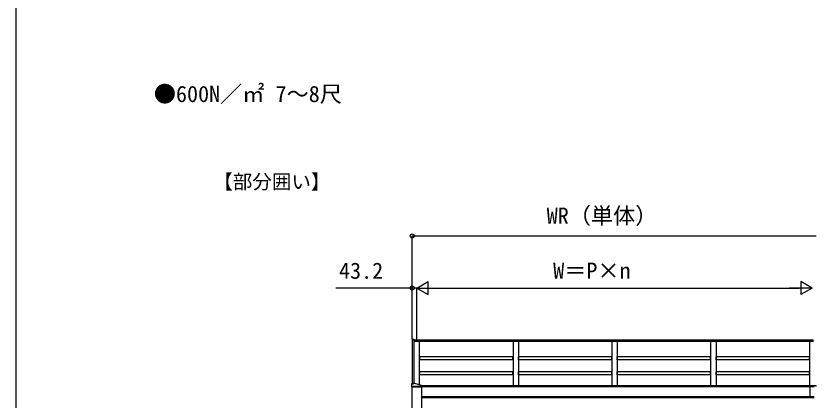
# Model space of a CAD drawing. Units: millimetres, scale not verified. Extents: x -10500 to 10500, y -15600 to 15524.
# Drawn here: x -10500 to -3186, y -3578 to -38 of the extents above; entities that cross this region are included whole.
import ezdxf
from ezdxf.enums import TextEntityAlignment as Align

# ---------------------------------------------------------------- set-up
doc = ezdxf.new("R2010")
doc.units = ezdxf.units.MM
doc.header["$LTSCALE"] = 80
for name, color, linetype in [('0-2_USER1', 3, 'Continuous'), ('0-4_YKK_A1', 4, 'Continuous'), ('0-5_YKK_D', 6, 'Continuous'), ('0-6_YKK_ZWAK', 7, 'Continuous')]:
    doc.layers.add(name, color=color, linetype=linetype)
doc.styles.add('ＭＳ ゴシック', font='')
doc.styles.get('ＭＳ ゴシック').set_extended_font_data('MS Gothic')

msp = doc.modelspace()

# ---------------------------------------------------------------- linework, layer by layer
at = {"layer": '0-4_YKK_A1'}
for p, q in [((-6850, -3017.54), (-6850, -3424.71)), ((-6850, -3017.54), (-6833.8, -3017.54)), ((-6833.8, -3017.54), (-6833.8, -3424.71)), ((-3155.3, -3025.16), (-6833.8, -3025.16)), ((-3155.3, -3032.1), (-6833.8, -3032.1)), ((-3155.3, -3037.35), (-6833.8, -3037.35)), ((-6781.8, -3436.95), (-6781.8, -3037.35)), ((-5921.8, -3037.35), (-5921.8, -3447.17)), ((-5871.8, -3037.35), (-5871.8, -3447.17)), ((-5011.8, -3037.35), (-5011.8, -3447.17)), ((-4961.8, -3037.35), (-4961.8, -3447.17)), ((-4101.8, -3037.35), (-4101.8, -3447.17)), ((-4051.8, -3037.35), (-4051.8, -3447.17)), ((-3191.8, -3037.35), (-3191.8, -3447.17)), ((-6854.8, -3453.42), (-6854.8, -3424.88)), ((-6847.76, -3424.71), (-6853.8, -3424.71)), ((-6849.7, -3426.5), (-6849.7, -3426.07)), ((-6846.25, -3424.49), (-6846.25, -3424.79)), ((-6844.29, -3425.09), (-6844.29, -3424.78)), ((-6843.31, -3425.09), (-6843.31, -3424.78)), ((-6841.35, -3424.79), (-6841.35, -3424.49)), ((-6824.8, -3424.71), (-6839.84, -3424.71)), ((-6837.9, -3426.5), (-6837.9, -3426.07)), ((-6763.8, -3442.07), (-6824.8, -3424.71)), ((-6854.13, -3454.09), (-6854.62, -3453.59)), ((-6854.3, -3454.09), (-6854.3, -5590.5)), ((-6854.3, -3454.09), (-6764.3, -3454.09)), ((-6764.8, -3451.63), (-6853.8, -3451.63)), ((-6764.8, -3453.59), (-6853.8, -3453.59)), ((-6853.01, -3454.09), (-6853.5, -3453.59)), ((-6851.89, -3454.09), (-6852.38, -3453.59)), ((-6850.76, -3454.09), (-6851.26, -3453.59)), ((-6849.64, -3454.09), (-6850.13, -3453.59)), ((-6848.52, -3454.09), (-6849.01, -3453.59)), ((-6847.4, -3454.09), (-6847.89, -3453.59)), ((-6846.27, -3454.09), (-6846.77, -3453.59)), ((-6845.15, -3454.09), (-6845.64, -3453.59)), ((-6844.03, -3454.09), (-6844.52, -3453.59)), ((-6842.91, -3454.09), (-6843.4, -3453.59)), ((-6841.78, -3454.09), (-6842.28, -3453.59)), ((-6840.66, -3454.09), (-6841.15, -3453.59)), ((-6839.54, -3454.09), (-6840.03, -3453.59)), ((-6838.42, -3454.09), (-6838.91, -3453.59)), ((-6837.29, -3454.09), (-6837.79, -3453.59)), ((-6836.17, -3454.09), (-6836.66, -3453.59)), ((-6835.05, -3454.09), (-6835.54, -3453.59)), ((-6833.93, -3454.09), (-6834.42, -3453.59)), ((-6832.8, -3454.09), (-6833.3, -3453.59)), ((-6831.68, -3454.09), (-6832.17, -3453.59)), ((-6830.56, -3454.09), (-6831.05, -3453.59)), ((-6829.44, -3454.09), (-6829.93, -3453.59)), ((-6828.31, -3454.09), (-6828.81, -3453.59)), ((-6827.19, -3454.09), (-6827.68, -3453.59)), ((-6826.07, -3454.09), (-6826.56, -3453.59)), ((-6824.95, -3454.09), (-6825.44, -3453.59)), ((-6823.82, -3454.09), (-6824.32, -3453.59)), ((-6822.7, -3454.09), (-6823.19, -3453.59)), ((-6821.58, -3454.09), (-6822.07, -3453.59)), ((-6820.46, -3454.09), (-6820.95, -3453.59)), ((-6819.33, -3454.09), (-6819.83, -3453.59)), ((-6818.21, -3454.09), (-6818.7, -3453.59)), ((-6817.09, -3454.09), (-6817.58, -3453.59)), ((-6815.97, -3454.09), (-6816.46, -3453.59)), ((-6814.84, -3454.09), (-6815.34, -3453.59)), ((-6813.72, -3454.09), (-6814.21, -3453.59)), ((-6812.6, -3454.09), (-6813.09, -3453.59)), ((-6811.48, -3454.09), (-6811.97, -3453.59)), ((-6810.35, -3454.09), (-6810.85, -3453.59)), ((-6809.23, -3454.09), (-6809.72, -3453.59)), ((-6808.11, -3454.09), (-6808.6, -3453.59)), ((-6806.99, -3454.09), (-6807.48, -3453.59)), ((-6805.86, -3454.09), (-6806.36, -3453.59)), ((-6804.74, -3454.09), (-6805.23, -3453.59)), ((-6803.62, -3454.09), (-6804.11, -3453.59)), ((-6802.5, -3454.09), (-6802.99, -3453.59)), ((-6801.37, -3454.09), (-6801.87, -3453.59)), ((-6800.25, -3454.09), (-6800.74, -3453.59)), ((-6799.13, -3454.09), (-6799.62, -3453.59)), ((-6798.01, -3454.09), (-6798.5, -3453.59)), ((-6796.88, -3454.09), (-6797.38, -3453.59)), ((-6795.76, -3454.09), (-6796.25, -3453.59)), ((-6794.64, -3454.09), (-6795.13, -3453.59)), ((-6793.52, -3454.09), (-6794.01, -3453.59)), ((-6792.39, -3454.09), (-6792.89, -3453.59)), ((-6791.27, -3454.09), (-6791.76, -3453.59)), ((-6790.15, -3454.09), (-6790.64, -3453.59)), ((-6789.03, -3454.09), (-6789.52, -3453.59)), ((-6787.9, -3454.09), (-6788.4, -3453.59)), ((-6786.78, -3454.09), (-6787.27, -3453.59)), ((-6785.66, -3454.09), (-6786.15, -3453.59)), ((-6784.54, -3454.09), (-6785.03, -3453.59)), ((-6783.41, -3454.09), (-6783.91, -3453.59)), ((-6782.29, -3454.09), (-6782.78, -3453.59)), ((-6781.17, -3454.09), (-6781.66, -3453.59)), ((-6780.7, -3448.21), (-6780.7, -3447.77)), ((-6780.05, -3454.09), (-6780.54, -3453.59)), ((-6778.92, -3454.09), (-6779.42, -3453.59)), ((-6777.8, -3454.09), (-6778.29, -3453.59)), ((-6777.25, -3446.19), (-6777.25, -3446.5)), ((-6776.68, -3454.09), (-6777.17, -3453.59)), ((-6775.56, -3454.09), (-6776.05, -3453.59)), ((-6775.29, -3446.79), (-6775.29, -3446.49)), ((-6774.43, -3454.09), (-6774.93, -3453.59)), ((-6774.31, -3446.79), (-6774.31, -3446.49)), ((-6773.31, -3454.09), (-6773.8, -3453.59)), ((-6772.19, -3454.09), (-6772.68, -3453.59)), ((-6772.35, -3446.5), (-6772.35, -3446.19)), ((-6771.07, -3454.09), (-6771.56, -3453.59)), ((-6769.94, -3454.09), (-6770.44, -3453.59)), ((-6768.82, -3454.09), (-6769.31, -3453.59)), ((-6768.9, -3448.21), (-6768.9, -3447.77)), ((-6767.7, -3454.09), (-6768.19, -3453.59)), ((-6766.58, -3454.09), (-6767.07, -3453.59)), ((-6765.45, -3454.09), (-6765.94, -3453.59)), ((-6764.33, -3454.09), (-6764.82, -3453.59)), ((-6764.3, -3454.09), (-6764.3, -5590.5)), ((-6763.8, -3453.42), (-6763.8, -3442.07)), ((-6763.8, -3450.97), (-3186.8, -3450.97)), ((-6763.8, -3453), (-3186.8, -3453)), ((-3186.8, -3449.3), (-3182.65, -3449.3)), ((-3186.8, -3449.3), (-3186.8, -3555.19)), ((-3186.8, -3452.16), (-3146.8, -3452.16)), ((-6764.3, -3543), (-3186.8, -3543)), ((-6764.3, -3553.78), (-3186.8, -3553.78)), ((-3186.8, -3544.16), (-3146.8, -3544.16)), ((-3186.8, -3555.19), (-3146.8, -3555.19))]:
    msp.add_line(p, q, dxfattribs=at)
for points in [[(-5922.3, -3208.19), (-5922.3, -3179.46), (-6781.3, -3179.46)], [(-5922.3, -3208.19), (-6781.3, -3208.19), (-6781.3, -3179.46)], [(-5012.3, -3208.19), (-5012.3, -3179.46), (-5871.3, -3179.46)], [(-5012.3, -3208.19), (-5871.3, -3208.19), (-5871.3, -3179.46)], [(-4102.3, -3208.19), (-4102.3, -3179.46), (-4961.3, -3179.46)], [(-4102.3, -3208.19), (-4961.3, -3208.19), (-4961.3, -3179.46)], [(-3192.3, -3208.19), (-3192.3, -3179.46), (-4051.3, -3179.46)], [(-3192.3, -3208.19), (-4051.3, -3208.19), (-4051.3, -3179.46)], [(-5922.3, -3344.51), (-5922.3, -3315.78), (-6781.3, -3315.78)], [(-5922.3, -3344.51), (-6781.3, -3344.51), (-6781.3, -3315.78)], [(-5012.3, -3344.51), (-5012.3, -3315.78), (-5871.3, -3315.78)], [(-5012.3, -3344.51), (-5871.3, -3344.51), (-5871.3, -3315.78)], [(-4102.3, -3344.51), (-4102.3, -3315.78), (-4961.3, -3315.78)], [(-4102.3, -3344.51), (-4961.3, -3344.51), (-4961.3, -3315.78)], [(-3192.3, -3344.51), (-3192.3, -3315.78), (-4051.3, -3315.78)], [(-3192.3, -3344.51), (-4051.3, -3344.51), (-4051.3, -3315.78)], [(-6844.29, -3424.78), (-6844.35, -3424.68), (-6844.47, -3424.62), (-6844.6, -3424.58), (-6844.73, -3424.56), (-6844.87, -3424.55), (-6845, -3424.55), (-6845.14, -3424.56), (-6845.27, -3424.58)], [(-6842.33, -3424.58), (-6842.46, -3424.56), (-6842.6, -3424.55), (-6842.73, -3424.55), (-6842.87, -3424.56), (-6843, -3424.58), (-6843.13, -3424.62), (-6843.25, -3424.68), (-6843.31, -3424.78)], [(-6775.29, -3446.49), (-6775.35, -3446.38), (-6775.47, -3446.32), (-6775.6, -3446.29), (-6775.73, -3446.27), (-6775.87, -3446.26), (-6776, -3446.26), (-6776.14, -3446.27), (-6776.27, -3446.29)], [(-6773.33, -3446.29), (-6773.46, -3446.27), (-6773.6, -3446.26), (-6773.73, -3446.26), (-6773.87, -3446.27), (-6774, -3446.29), (-6774.13, -3446.32), (-6774.25, -3446.38), (-6774.31, -3446.49)], [(-3129.3, -3450.97), (-3129.3, -3447.17), (-6763.8, -3447.17)]]:
    msp.add_lwpolyline(points, dxfattribs=at)
msp.add_lwpolyline([(-6763.8, -3453.59), (-6854.8, -3453.59), (-6854.8, -3454.09), (-6763.8, -3454.09)], close=True, dxfattribs=at)
for centre, major_axis, ratio, start_param, end_param in [((-6853.8, -3424.88), (-1, 0), 0.173648, 4.712389, 6.2831853), ((-6843.8, -3426.5), (5.9, 0), 0.310816, 3.1415927, 6.2831853), ((-6843.8, -3431.01), (8.02, 0), 0.85381, 1.7551906, 1.8813492), ((-6843.8, -3431.31), (-8.02, 0), 0.85381, 4.8967832, 5.0229419), ((-6843.8, -3431.92), (8.02, 0), 0.85381, 1.5096412, 1.6319515), ((-6843.8, -3431.01), (-8.02, 0), 0.85381, 4.4018361, 4.5279947), ((-6843.8, -3431.31), (8.02, 0), 0.85381, 1.2602434, 1.3864021), ((-6853.8, -3451.45), (-1, 0), 0.173648, 6.2831853, 7.8539816), ((-6853.8, -3453.42), (-1, 0), 0.173648, 6.2831853, 7.8539816), ((-6774.8, -3448.21), (5.9, 0), 0.310816, 3.1415927, 6.2831853), ((-6774.8, -3452.71), (8.02, 0), 0.85381, 1.7551906, 1.8813492), ((-6774.8, -3453.02), (-8.02, 0), 0.85381, 4.8967832, 5.0229419), ((-6774.8, -3453.63), (8.02, 0), 0.85381, 1.5096412, 1.6319515), ((-6774.8, -3452.71), (-8.02, 0), 0.85381, 4.4018361, 4.5279947), ((-6774.8, -3453.02), (8.02, 0), 0.85381, 1.2602434, 1.3864021), ((-6764.8, -3451.45), (1, 0), 0.173648, 4.712389, 6.2831853), ((-6764.8, -3453.42), (1, 0), 0.173648, 4.712389, 6.2831853)]:
    msp.add_ellipse(centre, major_axis=major_axis, ratio=ratio, start_param=start_param, end_param=end_param, dxfattribs=at)
for centre in [(-6843.8, -3426.07), (-6774.8, -3447.77)]:
    msp.add_ellipse(centre, major_axis=(5.9, 0), ratio=0.310816, dxfattribs=at)
at = {"layer": '0-5_YKK_D'}
for p, q in [((-6850, -3016.54), (-6850, -2064.16)), ((-6850, -2065.16), (-3129.3, -2065.16)), ((-6806.8, -2545.16), (-6702.88, -2485.16)), ((-6702.88, -2605.16), (-6702.88, -2485.16)), ((-3166.8, -2545.16), (-3270.72, -2485.16)), ((-3270.72, -2485.16), (-3270.72, -2605.16)), ((-6850, -2545.16), (-7553.86, -2545.16)), ((-6850, -3016.54), (-6850, -2544.16)), ((-6806.8, -2545.16), (-6850, -2545.16)), ((-6806.8, -3024.16), (-6806.8, -2544.16)), ((-6806.8, -3024.16), (-6806.8, -2544.16)), ((-6806.8, -2545.16), (-6734.8, -2545.16)), ((-6806.8, -2545.16), (-6702.88, -2605.16)), ((-6806.8, -2545.16), (-6598.95, -2545.16)), ((-6686.8, -2545.16), (-3286.8, -2545.16)), ((-3166.8, -2545.16), (-3374.65, -2545.16)), ((-3166.8, -2545.16), (-3270.72, -2605.16))]:
    msp.add_line(p, q, dxfattribs=at)
for centre in [(-6850, -2065.16), (-6850, -2545.16)]:
    msp.add_circle(centre, 18, dxfattribs=at)
at = {"layer": '0-6_YKK_ZWAK'}
msp.add_line((-10500, 14999.5), (-10500, -15600.5), dxfattribs=at)

# ---------------------------------------------------------------- texts
at = {"layer": '0-2_USER1', "style": 'ＭＳ ゴシック'}
for s, height, p in [('●600N／㎡ 7～8尺', 149.6, (-9229.82, -876.84)), ('【部分囲い】', 132, (-8682.68, -1671.23))]:
    msp.add_text(s, height=height, dxfattribs=at).set_placement(p, align=Align.BOTTOM_LEFT)
at = {"layer": '0-5_YKK_D', "style": 'ＭＳ ゴシック'}
for s, p in [('WR（単体）', (-5611.5, -1998.51)), ('43.2', (-7524.3, -2505.16)), ('W＝P×n', (-5551.86, -2505.16))]:
    msp.add_text(s, height=149.6, dxfattribs=at).set_placement(p, align=Align.BOTTOM_LEFT)

doc.saveas('drawing.dxf')
